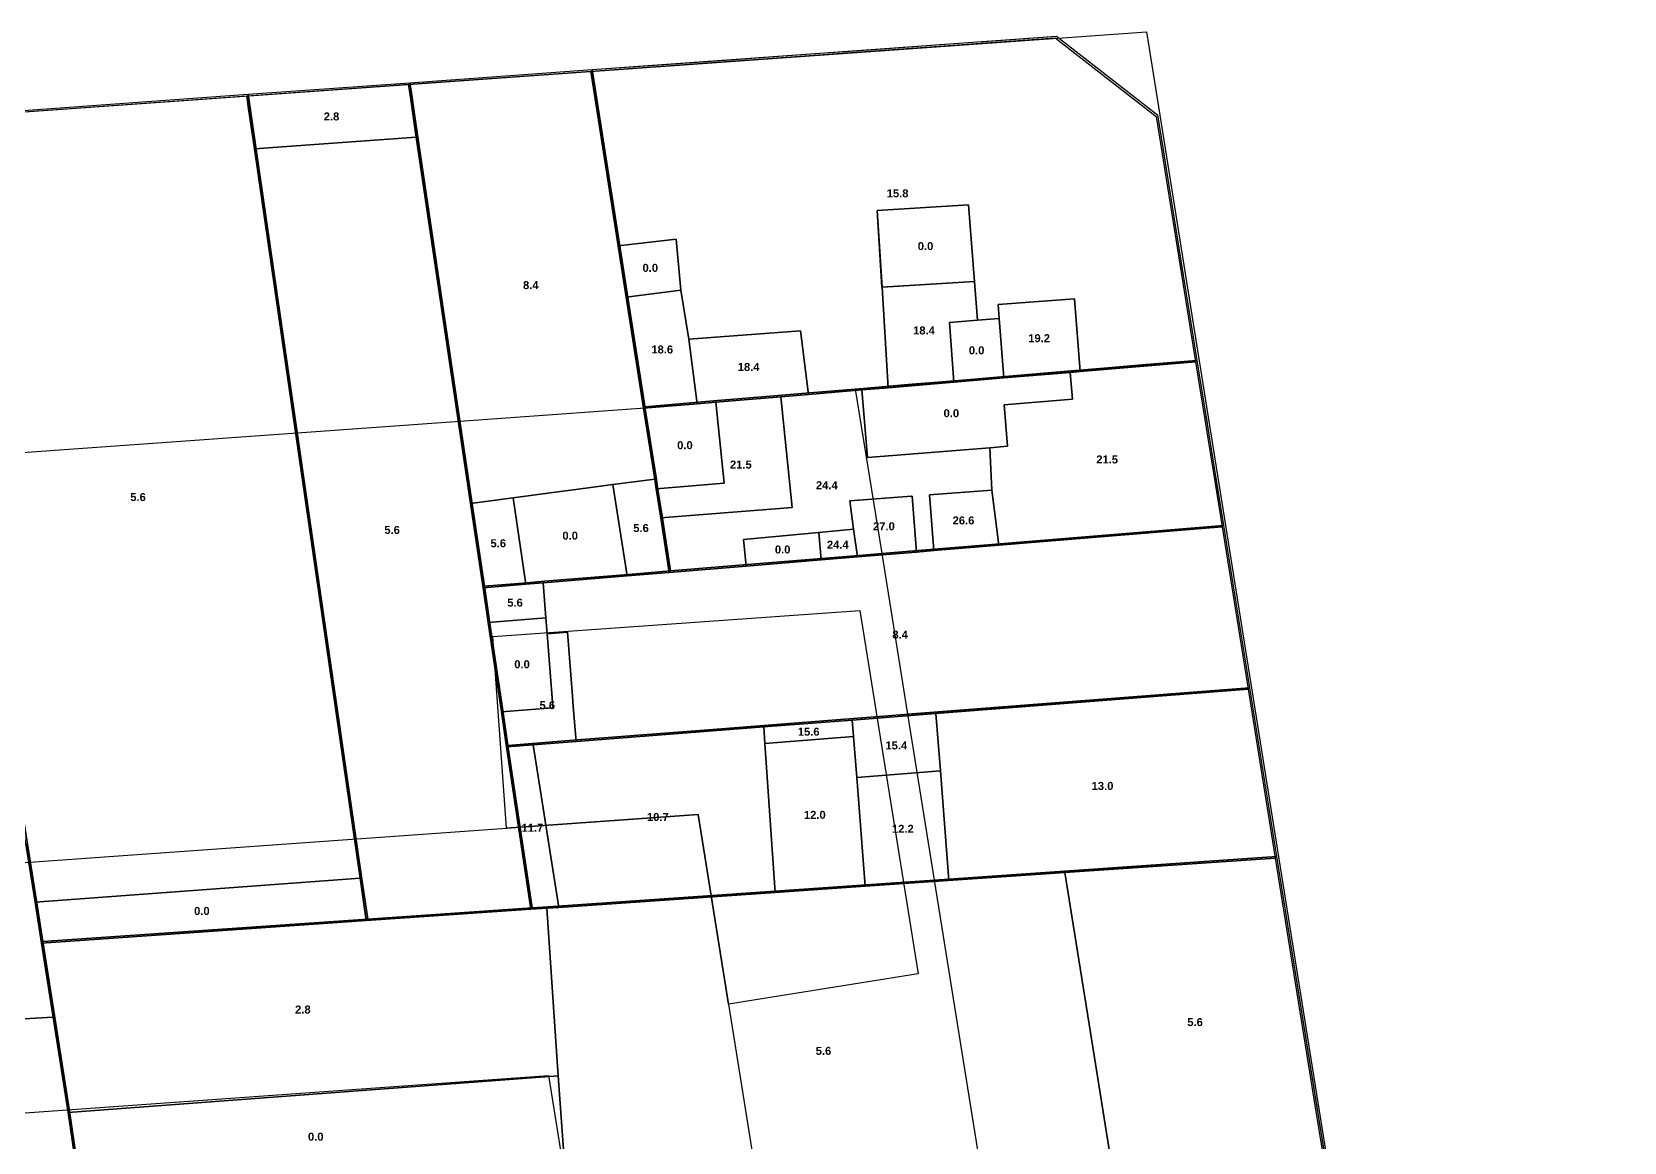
# Model space of a CAD drawing. Header units: metres. Extents: x 6371636 to 6371761, y 6170192 to 6170338.
# Drawn here: x 6371686 to 6371760.6, y 6170285.8 to 6170337.8 of the extents above; entities that cross this region are included whole.
import ezdxf
from ezdxf.enums import TextEntityAlignment as Align

# ---------------------------------------------------------------- set-up
doc = ezdxf.new("R2010")
doc.units = ezdxf.units.M
doc.header["$MEASUREMENT"] = 0
for name, color, linetype, true_color in [('banda_minima', 7, 'Continuous', 0xe41a1c), ('lfi', 7, 'Continuous', 0x3579b1), ('lib', 7, 'Continuous', 0xffd306), ('manzanas', 7, 'Continuous', 0x404040), ('parcelas', 7, 'Continuous', 0x606060), ('tejido', 9, 'Continuous', 0x808080), ('Tronera SI', 7, 'Continuous', 0x3579b1)]:
    doc.layers.add(name, color=color, linetype=linetype, true_color=true_color)
doc.layers.add('ldf', color=7, linetype='Continuous')
doc.styles.add('ArialBold', font='arialbd.ttf')

msp = doc.modelspace()

# ---------------------------------------------------------------- linework, layer by layer
at = {"layer": 'banda_minima', "color": 242, "true_color": 0xe41a1c}
for points in [[(6371712.2737, 6170336.04737), (6371734.02877, 6170337.60822), (6371738.76361, 6170333.92573), (6371740.61094, 6170322.42197), (6371714.74842, 6170320.25338), (6371712.2737, 6170336.04737)], [(6371712.2737, 6170336.04737), (6371714.7592, 6170320.18459), (6371706.08344, 6170319.56196), (6371703.73196, 6170335.43435), (6371712.2737, 6170336.04737)], [(6371703.73196, 6170335.43435), (6371706.08346, 6170319.56183), (6371698.4562, 6170319.01525), (6371696.1545, 6170334.89134), (6371703.73196, 6170335.43435)], [(6371696.1545, 6170334.89134), (6371698.45617, 6170319.01542), (6371682.94934, 6170317.90184), (6371680.44602, 6170333.76327), (6371696.1545, 6170334.89134)], [(6371724.62118, 6170321.08164), (6371740.61094, 6170322.42197), (6371741.85342, 6170314.6896), (6371725.85918, 6170313.37429), (6371724.62118, 6170321.08164)], [(6371725.85955, 6170313.37432), (6371741.85342, 6170314.6896), (6371743.07502, 6170307.08597), (6371727.06968, 6170305.84211), (6371725.85955, 6170313.37432)], [(6371744.34508, 6170299.17595), (6371728.31735, 6170298.07232), (6371727.0698, 6170305.84212), (6371743.07502, 6170307.08597), (6371744.34508, 6170299.17595)], [(6371744.34508, 6170299.17595), (6371746.69811, 6170284.53056), (6371730.69382, 6170283.28001), (6371728.31721, 6170298.07231), (6371744.34508, 6170299.17595)]]:
    msp.add_lwpolyline(points, close=True, dxfattribs=at)
at = {"layer": 'ldf', "color": 7}
for points in [[(6371715.95433, 6170312.5595), (6371715.55204, 6170315.12345), (6371715.34142, 6170316.47182), (6371715.26875, 6170316.9309), (6371714.74842, 6170320.25338)], [(6371715.95433, 6170312.5595), (6371713.97408, 6170312.39674), (6371710.03957, 6170312.0726), (6371709.23427, 6170312.00691), (6371707.22705, 6170311.84176)], [(6371708.33247, 6170304.38649), (6371708.08966, 6170306.02347), (6371707.46984, 6170310.20578), (6371707.22705, 6170311.84176)], [(6371709.46216, 6170296.77453), (6371708.33247, 6170304.38649)], [(6371709.46216, 6170296.77453), (6371701.75747, 6170296.24467)], [(6371701.75747, 6170296.24467), (6371686.53298, 6170295.19664)]]:
    msp.add_lwpolyline(points, dxfattribs=at)
at = {"layer": 'lfi', "color": 155, "true_color": 0x3579b1}
msp.add_lwpolyline([(6371665.98275, 6170297.4904), (6371717.23954, 6170301.14235), (6371728.42847, 6170231.21922), (6371673.24401, 6170228.02059), (6371665.98275, 6170297.4904)], close=True, dxfattribs=at)
at = {"layer": 'lib', "color": 40, "true_color": 0xffd306}
msp.add_lwpolyline([(6371676.06306, 6170286.48298), (6371710.23426, 6170288.91762), (6371717.69354, 6170242.3022), (6371680.9039, 6170240.16978), (6371676.06306, 6170286.48298)], close=True, dxfattribs=at)
at = {"layer": 'manzanas', "color": 250, "true_color": 0x404040}
msp.add_lwpolyline([(6371635.74181, 6170330.51265), (6371738.25539, 6170337.81657), (6371760.63324, 6170197.97031), (6371650.26433, 6170191.57305), (6371635.74181, 6170330.51265)], close=True, dxfattribs=at)
at = {"layer": 'parcelas', "color": 251, "true_color": 0x606060}
for points in [[(6371712.2737, 6170336.04737), (6371714.97772, 6170336.24162), (6371718.9678, 6170336.52756), (6371720.16392, 6170336.61392), (6371723.15673, 6170336.82837), (6371724.154, 6170336.89985), (6371725.2352, 6170336.97755), (6371727.14681, 6170337.1143), (6371728.14408, 6170337.18578), (6371730.33847, 6170337.34364), (6371730.52332, 6170337.35733), (6371730.63725, 6170337.36498), (6371733.63006, 6170337.57943), (6371734.02877, 6170337.60822), (6371738.76361, 6170333.92573), (6371738.8109, 6170333.63032), (6371739.07256, 6170332.00362), (6371739.23094, 6170331.01561), (6371739.48493, 6170329.4348), (6371739.88085, 6170326.96578), (6371739.92916, 6170326.66939), (6371740.03143, 6170326.03168), (6371740.40426, 6170323.70637), (6371740.45257, 6170323.40998), (6371740.61094, 6170322.42197), (6371738.23809, 6170322.22351), (6371736.44473, 6170322.07247), (6371735.50258, 6170321.99378), (6371734.73327, 6170321.92961), (6371731.6271, 6170321.6685), (6371729.27923, 6170321.47141), (6371727.27604, 6170321.30431), (6371726.21201, 6170321.21486), (6371724.98312, 6170321.11202), (6371722.4764, 6170320.90161), (6371721.17758, 6170320.79275), (6371718.72881, 6170320.58719), (6371718.14034, 6170320.53764), (6371717.26114, 6170320.46387), (6371714.74842, 6170320.25338), (6371713.93165, 6170325.46314), (6371713.55681, 6170327.85845), (6371713.14006, 6170330.52223), (6371712.89097, 6170332.1101), (6371712.2737, 6170336.04737)], [(6371703.73196, 6170335.43435), (6371712.2737, 6170336.04737), (6371712.89097, 6170332.1101), (6371713.14006, 6170330.52223), (6371713.55681, 6170327.85845), (6371713.93165, 6170325.46314), (6371714.74842, 6170320.25338), (6371715.26875, 6170316.9309), (6371715.34142, 6170316.47182), (6371715.55204, 6170315.12345), (6371715.95433, 6170312.5595), (6371713.97408, 6170312.39674), (6371710.03957, 6170312.0726), (6371709.23427, 6170312.00691), (6371707.22705, 6170311.84176), (6371706.64155, 6170315.79549), (6371704.09903, 6170332.95391), (6371703.80517, 6170334.93826), (6371703.73196, 6170335.43435)], [(6371696.1545, 6170334.89134), (6371703.73196, 6170335.43435), (6371703.80517, 6170334.93826), (6371704.09903, 6170332.95391), (6371706.64155, 6170315.79549), (6371707.22705, 6170311.84176), (6371707.46984, 6170310.20578), (6371708.08966, 6170306.02347), (6371708.33247, 6170304.38649), (6371709.46216, 6170296.77453), (6371701.75747, 6170296.24467), (6371701.46854, 6170298.23409), (6371696.51459, 6170332.40979), (6371696.22671, 6170334.39523), (6371696.1545, 6170334.89134)], [(6371680.44602, 6170333.76327), (6371696.1545, 6170334.89134), (6371696.22671, 6170334.39523), (6371696.51459, 6170332.40979), (6371701.46854, 6170298.23409), (6371701.75747, 6170296.24467), (6371686.53298, 6170295.19664), (6371686.23226, 6170297.10287), (6371685.23979, 6170303.39142), (6371684.45992, 6170308.33263), (6371683.56659, 6170313.99242), (6371682.78675, 6170318.93164), (6371682.63473, 6170319.89573), (6371680.44602, 6170333.76327)], [(6371714.74842, 6170320.25338), (6371717.26114, 6170320.46387), (6371718.14034, 6170320.53764), (6371718.72881, 6170320.58719), (6371721.17758, 6170320.79275), (6371722.4764, 6170320.90161), (6371724.98312, 6170321.11202), (6371726.21201, 6170321.21486), (6371727.27604, 6170321.30431), (6371729.27923, 6170321.47141), (6371731.6271, 6170321.6685), (6371734.73327, 6170321.92961), (6371735.50258, 6170321.99378), (6371736.44473, 6170322.07247), (6371738.23809, 6170322.22351), (6371740.61094, 6170322.42197), (6371740.69011, 6170321.92897), (6371741.08701, 6170319.46096), (6371741.26624, 6170318.34522), (6371741.61486, 6170316.1716), (6371741.85342, 6170314.6896), (6371731.38868, 6170313.82863), (6371727.54407, 6170313.5128), (6371724.76653, 6170313.28447), (6371719.55214, 6170312.85574), (6371715.95433, 6170312.5595), (6371715.55204, 6170315.12345), (6371715.34142, 6170316.47182), (6371715.26875, 6170316.9309), (6371714.74842, 6170320.25338)], [(6371707.22705, 6170311.84176), (6371709.23427, 6170312.00691), (6371710.03957, 6170312.0726), (6371713.97408, 6170312.39674), (6371715.95433, 6170312.5595), (6371719.55214, 6170312.85574), (6371724.76653, 6170313.28447), (6371727.54407, 6170313.5128), (6371731.38868, 6170313.82863), (6371741.85342, 6170314.6896), (6371743.07502, 6170307.08597), (6371725.11473, 6170305.69018), (6371718.13344, 6170305.14781), (6371711.5858, 6170304.63973), (6371708.33247, 6170304.38649), (6371708.08966, 6170306.02347), (6371707.46984, 6170310.20578), (6371707.22705, 6170311.84176)], [(6371743.07502, 6170307.08597), (6371744.34508, 6170299.17595), (6371734.48589, 6170298.49682), (6371726.03273, 6170297.9151), (6371719.04454, 6170297.43464), (6371710.22164, 6170296.82655), (6371709.46216, 6170296.77453), (6371708.33247, 6170304.38649), (6371711.5858, 6170304.63973), (6371718.13344, 6170305.14781), (6371725.11473, 6170305.69018), (6371743.07502, 6170307.08597)]]:
    msp.add_lwpolyline(points, close=True, dxfattribs=at)
for points in [[(6371685.23979, 6170303.39142), (6371686.23226, 6170297.10287), (6371686.53298, 6170295.19664), (6371687.17512, 6170291.1307), (6371687.78753, 6170287.25238), (6371688.37958, 6170283.19172)], [(6371688.37958, 6170283.19172), (6371687.78753, 6170287.25238), (6371687.17512, 6170291.1307), (6371686.53298, 6170295.19664), (6371701.75747, 6170296.24467), (6371709.46216, 6170296.77453), (6371710.22164, 6170296.82655), (6371719.04454, 6170297.43464), (6371726.03273, 6170297.9151), (6371734.48589, 6170298.49682), (6371744.34508, 6170299.17595), (6371744.34508, 6170299.17595), (6371746.22201, 6170287.49357), (6371746.69811, 6170284.53056)]]:
    msp.add_lwpolyline(points, dxfattribs=at)
at = {"layer": 'tejido', "color": 8, "true_color": 0x808080}
for points in [[(6371735.13796, 6170321.89897), (6371734.88295, 6170325.31295), (6371731.30632, 6170325.04557), (6371731.35545, 6170324.38971), (6371730.33637, 6170324.30789), (6371730.33197, 6170324.30764), (6371730.18981, 6170326.12035), (6371729.90778, 6170329.71734), (6371725.63544, 6170329.44536), (6371725.85765, 6170325.84744), (6371726.14893, 6170321.1452), (6371724.92, 6170321.04239), (6371722.41331, 6170320.83198), (6371722.04096, 6170323.81151), (6371716.81198, 6170323.42559), (6371716.43672, 6170325.71284), (6371716.21708, 6170328.09839), (6371713.49367, 6170327.7888), (6371712.21057, 6170335.97773), (6371733.96563, 6170337.53858), (6371738.70052, 6170333.85609), (6371740.54785, 6170322.35236), (6371735.13796, 6170321.89897)], [(6371704.03585, 6170332.88422), (6371696.4514, 6170332.3401), (6371696.16353, 6170334.32554), (6371696.09132, 6170334.82164), (6371703.66878, 6170335.36466), (6371703.74199, 6170334.86857), (6371704.03585, 6170332.88422)], [(6371713.49367, 6170327.7888), (6371713.86854, 6170325.39353), (6371714.68528, 6170320.18374), (6371715.20565, 6170316.86128), (6371713.2428, 6170316.6027), (6371711.74416, 6170316.40495), (6371710.20665, 6170316.20261), (6371708.57126, 6170315.9878), (6371706.57847, 6170315.72585), (6371704.03592, 6170332.88428), (6371703.74205, 6170334.8686), (6371703.66885, 6170335.3647), (6371712.21057, 6170335.97773), (6371713.49367, 6170327.7888)], [(6371696.45151, 6170332.34014), (6371701.40543, 6170298.16444), (6371686.16916, 6170297.03324), (6371685.73647, 6170299.77403), (6371685.0998, 6170303.80742), (6371680.38293, 6170333.69362), (6371696.09138, 6170334.82171), (6371696.1636, 6170334.32559), (6371696.45151, 6170332.34014)], [(6371706.57837, 6170315.72579), (6371707.16387, 6170311.77207), (6371707.40666, 6170310.13608), (6371708.02648, 6170305.95378), (6371708.26929, 6170304.3168), (6371709.39898, 6170296.70483), (6371701.69429, 6170296.17498), (6371701.40536, 6170298.1644), (6371696.4514, 6170332.3401), (6371704.03585, 6170332.88422), (6371706.57837, 6170315.72579)], [(6371725.85746, 6170325.84805), (6371725.6352, 6170329.44536), (6371729.9076, 6170329.71734), (6371730.18981, 6170326.12035), (6371725.85746, 6170325.84805)], [(6371716.43651, 6170325.71279), (6371713.86835, 6170325.39346), (6371713.49351, 6170327.78877), (6371716.21686, 6170328.09834), (6371716.43651, 6170325.71279)], [(6371716.81178, 6170323.42553), (6371717.19784, 6170320.39419), (6371714.68512, 6170320.1837), (6371713.86835, 6170325.39346), (6371716.43651, 6170325.71279), (6371716.81178, 6170323.42553)], [(6371726.14893, 6170321.1452), (6371725.85764, 6170325.84805), (6371730.19005, 6170326.12035), (6371730.33216, 6170324.30765), (6371729.02749, 6170324.20289), (6371729.2161, 6170321.40178), (6371726.14893, 6170321.1452)], [(6371735.13796, 6170321.89897), (6371734.67018, 6170321.85995), (6371731.564, 6170321.59884), (6371731.35545, 6170324.38971), (6371731.30632, 6170325.04557), (6371734.88295, 6170325.31295), (6371735.13796, 6170321.89897)], [(6371731.5638, 6170321.59882), (6371729.21594, 6170321.40172), (6371729.02727, 6170324.20285), (6371730.33615, 6170324.30786), (6371731.35528, 6170324.38966), (6371731.5638, 6170321.59882)], [(6371718.07723, 6170320.46798), (6371717.19802, 6170320.39424), (6371716.81198, 6170323.42559), (6371722.04096, 6170323.81151), (6371722.41331, 6170320.83198), (6371721.1145, 6170320.72309), (6371718.07723, 6170320.46798)], [(6371741.79033, 6170314.61994), (6371731.32559, 6170313.75899), (6371731.00701, 6170316.34415), (6371730.91313, 6170318.33443), (6371731.74238, 6170318.40049), (6371731.58415, 6170320.34875), (6371734.79137, 6170320.60534), (6371734.67018, 6170321.85995), (6371735.13796, 6170321.89897), (6371740.54785, 6170322.35236), (6371741.79033, 6170314.61994)], [(6371725.17803, 6170317.87518), (6371724.92, 6170321.04239), (6371726.14893, 6170321.14544), (6371729.2161, 6170321.40178), (6371731.564, 6170321.59908), (6371734.67018, 6170321.8602), (6371734.79137, 6170320.60534), (6371731.58414, 6170320.34899), (6371731.74238, 6170318.40049), (6371730.91313, 6170318.33443), (6371725.17803, 6170317.87518)], [(6371715.27824, 6170316.40212), (6371715.20557, 6170316.86121), (6371714.68524, 6170320.18369), (6371717.19796, 6170320.39418), (6371718.07716, 6170320.46795), (6371718.46338, 6170316.66738), (6371715.27824, 6170316.40212)], [(6371715.48914, 6170315.05404), (6371715.27849, 6170316.40236), (6371718.46367, 6170316.66767), (6371718.07741, 6170320.46823), (6371721.11468, 6170320.72334), (6371721.65296, 6170315.52611), (6371715.48914, 6170315.05404)], [(6371724.92, 6170321.04239), (6371725.17803, 6170317.87518), (6371730.91313, 6170318.33443), (6371731.00701, 6170316.3444), (6371728.0787, 6170316.12427), (6371728.29342, 6170313.50994), (6371727.48096, 6170313.44339), (6371727.26573, 6170316.06327), (6371727.24494, 6170316.06156), (6371724.34821, 6170315.84452), (6371724.52793, 6170314.51511), (6371722.90002, 6170314.36182), (6371719.37194, 6170314.02981), (6371719.48901, 6170312.78613), (6371715.89124, 6170312.48987), (6371715.4889, 6170315.05404), (6371721.65295, 6170315.52629), (6371721.1145, 6170320.72333), (6371722.41331, 6170320.83198), (6371724.92, 6170321.04239)], [(6371715.27824, 6170316.40212), (6371715.48886, 6170315.05376), (6371715.89115, 6170312.4898), (6371713.9109, 6170312.32705), (6371713.24271, 6170316.60268), (6371715.20557, 6170316.86121), (6371715.27824, 6170316.40212)], [(6371709.17109, 6170311.93722), (6371707.16387, 6170311.77207), (6371706.57837, 6170315.72579), (6371708.57119, 6170315.98776), (6371709.17109, 6170311.93722)], [(6371713.9109, 6170312.32705), (6371709.97639, 6170312.00291), (6371709.17109, 6170311.93722), (6371708.57119, 6170315.98776), (6371710.20658, 6170316.20254), (6371711.74412, 6170316.40489), (6371713.24271, 6170316.60268), (6371713.9109, 6170312.32705)], [(6371727.48097, 6170313.44315), (6371724.70339, 6170313.21482), (6371724.52793, 6170314.51511), (6371724.34821, 6170315.84452), (6371727.24494, 6170316.06156), (6371727.26549, 6170316.06302), (6371727.48097, 6170313.44315)], [(6371728.29327, 6170313.50985), (6371728.07851, 6170316.12412), (6371731.00692, 6170316.34412), (6371731.3255, 6170313.75894), (6371728.29327, 6170313.50985)], [(6371743.01189, 6170307.01635), (6371728.38288, 6170305.87949), (6371724.46648, 6170305.57507), (6371720.32027, 6170305.25284), (6371711.52266, 6170304.5701), (6371711.39379, 6170306.21473), (6371711.35698, 6170306.68633), (6371711.12138, 6170309.68786), (6371710.16423, 6170309.60792), (6371710.10536, 6170310.35834), (6371709.97644, 6170312.00297), (6371713.91094, 6170312.32708), (6371715.89124, 6170312.48987), (6371719.48901, 6170312.78613), (6371723.00592, 6170313.07537), (6371724.70339, 6170313.21482), (6371727.48097, 6170313.44315), (6371728.29342, 6170313.50994), (6371731.32559, 6170313.75899), (6371741.79033, 6170314.61994), (6371743.01189, 6170307.01635)], [(6371723.00592, 6170313.07537), (6371722.90002, 6170314.36182), (6371724.52793, 6170314.51511), (6371724.70339, 6170313.21482), (6371723.00592, 6170313.07537)], [(6371723.00592, 6170313.07537), (6371719.48901, 6170312.78613), (6371719.37194, 6170314.02981), (6371722.90002, 6170314.36182), (6371723.00592, 6170313.07537)], [(6371710.10527, 6170310.35827), (6371707.40666, 6170310.13608), (6371707.16387, 6170311.77207), (6371709.17109, 6170311.93722), (6371709.97639, 6170312.00291), (6371710.10527, 6170310.35827)], [(6371710.16416, 6170309.60789), (6371710.39962, 6170306.61539), (6371710.43651, 6170306.14078), (6371708.02648, 6170305.95378), (6371707.40666, 6170310.13608), (6371710.10527, 6170310.35827), (6371710.16416, 6170309.60789)], [(6371711.52266, 6170304.5701), (6371709.50954, 6170304.41324), (6371708.26934, 6170304.31686), (6371708.02654, 6170305.95386), (6371710.43656, 6170306.14084), (6371710.3997, 6170306.61542), (6371710.16423, 6170309.60792), (6371711.12138, 6170309.68786), (6371711.35698, 6170306.68633), (6371711.39379, 6170306.21473), (6371711.52266, 6170304.5701)], [(6371728.99091, 6170298.05332), (6371728.59173, 6170303.19029), (6371728.38288, 6170305.87949), (6371743.01189, 6170307.01635), (6371744.28198, 6170299.10631), (6371734.42277, 6170298.42716), (6371728.99091, 6170298.05332)], [(6371724.52637, 6170304.80304), (6371720.37335, 6170304.48038), (6371720.32024, 6170305.25278), (6371724.46639, 6170305.57502), (6371724.52637, 6170304.80304)], [(6371724.67532, 6170302.88623), (6371724.52651, 6170304.80306), (6371724.46648, 6170305.57507), (6371728.38288, 6170305.87949), (6371728.59173, 6170303.19029), (6371724.67532, 6170302.88623)], [(6371710.70898, 6170296.79468), (6371709.50954, 6170304.41324), (6371711.52266, 6170304.5701), (6371720.32027, 6170305.25284), (6371720.3733, 6170304.48036), (6371720.85394, 6170297.4936), (6371710.70898, 6170296.79468)], [(6371720.3733, 6170304.48036), (6371724.52651, 6170304.80306), (6371724.67532, 6170302.88623), (6371725.07186, 6170297.78384), (6371720.85376, 6170297.4936), (6371720.3733, 6170304.48036)], [(6371710.70892, 6170296.79467), (6371710.15839, 6170296.75673), (6371709.39891, 6170296.7047), (6371708.26922, 6170304.31667), (6371709.50942, 6170304.41321), (6371710.70892, 6170296.79467)], [(6371728.99091, 6170298.05332), (6371725.07186, 6170297.78384), (6371724.67532, 6170302.88623), (6371728.59173, 6170303.19029), (6371728.99091, 6170298.05332)], [(6371746.63503, 6170284.46093), (6371736.79012, 6170283.692), (6371735.56517, 6170291.31855), (6371735.01659, 6170294.72968), (6371734.42277, 6170298.42716), (6371744.28198, 6170299.10631), (6371746.15889, 6170287.42393), (6371746.63503, 6170284.46093)], [(6371701.69429, 6170296.17498), (6371686.4698, 6170295.12695), (6371686.16907, 6170297.03318), (6371701.40536, 6170298.1644), (6371701.69429, 6170296.17498)], [(6371736.79012, 6170283.692), (6371734.32932, 6170283.50001), (6371730.9629, 6170283.23653), (6371720.06954, 6170282.38578), (6371712.27733, 6170281.77703), (6371711.31843, 6170281.68308), (6371711.19553, 6170282.22645), (6371710.96193, 6170285.01793), (6371710.67856, 6170288.90106), (6371710.15851, 6170296.7569), (6371710.70898, 6170296.79468), (6371720.85376, 6170297.4936), (6371725.07186, 6170297.78384), (6371734.42277, 6170298.42716), (6371735.01659, 6170294.72968), (6371735.56517, 6170291.31855), (6371736.79012, 6170283.692)], [(6371710.67856, 6170288.90106), (6371687.72443, 6170287.18276), (6371687.0186, 6170291.65291), (6371686.4699, 6170295.12698), (6371701.69437, 6170296.17504), (6371709.39902, 6170296.70486), (6371710.15851, 6170296.7569), (6371710.67856, 6170288.90106)], [(6371676.64384, 6170278.83554), (6371675.55787, 6170286.46515), (6371682.3759, 6170287.65536), (6371681.80919, 6170291.34829), (6371687.0186, 6170291.65291), (6371687.72424, 6170287.18276), (6371688.31625, 6170283.1221), (6371688.72083, 6170280.34507), (6371676.64384, 6170278.83554)], [(6371710.96189, 6170285.01789), (6371688.3164, 6170283.12202), (6371687.72435, 6170287.18269), (6371710.67851, 6170288.90098), (6371710.96189, 6170285.01789)]]:
    msp.add_lwpolyline(points, close=True, dxfattribs=at)
msp.add_lwpolyline([(6371685.73647, 6170299.77403), (6371686.16898, 6170297.03324), (6371686.46965, 6170295.12698), (6371687.0186, 6170291.65291), (6371681.80919, 6170291.34829)], dxfattribs=at)
at = {"layer": 'Tronera SI', "color": 155, "true_color": 0x3579b1}
msp.add_lwpolyline([(6371717.23954, 6170301.14235), (6371708.2623, 6170300.50274), (6371707.62268, 6170309.47998), (6371724.82376, 6170310.70553), (6371727.54855, 6170293.67748), (6371718.66161, 6170292.25541), (6371717.23954, 6170301.14235)], close=True, dxfattribs=at)

# ---------------------------------------------------------------- texts
at = {"layer": 'tejido', "color": 8, "style": 'ArialBold'}
for s, p in [('2.8', (6371700.06172, 6170333.85244)), ('15.8', (6371726.58825, 6170330.24982)), ('0.0', (6371727.89815, 6170327.77864)), ('0.0', (6371714.99982, 6170326.75946)), ('8.4', (6371709.40178, 6170325.94979)), ('18.4', (6371727.82453, 6170323.82689)), ('19.2', (6371733.21996, 6170323.46394)), ('18.6', (6371715.56096, 6170322.93593)), ('0.0', (6371730.29012, 6170322.89617)), ('18.4', (6371719.60842, 6170322.11558)), ('0.0', (6371729.10646, 6170319.94866)), ('0.0', (6371716.6234, 6170318.45009)), ('21.5', (6371719.24252, 6170317.54237)), ('21.5', (6371736.40741, 6170317.78337)), ('24.4', (6371723.27187, 6170316.5752)), ('5.6', (6371690.99702, 6170316.02032)), ('5.6', (6371702.90174, 6170314.48003)), ('0.0', (6371711.24589, 6170314.21321)), ('5.6', (6371714.56631, 6170314.57025)), ('27.0', (6371725.94655, 6170314.65182)), ('26.6', (6371729.67486, 6170314.9264)), ('5.6', (6371707.87516, 6170313.85613)), ('0.0', (6371721.20131, 6170313.56458)), ('24.4', (6371723.78691, 6170313.7876)), ('5.6', (6371708.66232, 6170311.07307)), ('8.4', (6371726.70763, 6170309.5757)), ('0.0', (6371708.98991, 6170308.18695)), ('5.6', (6371710.17244, 6170306.27039)), ('15.6', (6371722.42165, 6170305.0277)), ('15.4', (6371726.52917, 6170304.38277)), ('13.0', (6371736.19106, 6170302.48701)), ('10.7', (6371715.35378, 6170301.03081)), ('12.0', (6371722.70881, 6170301.13167)), ('11.7', (6371709.47696, 6170300.52343)), ('12.2', (6371726.83466, 6170300.47859)), ('0.0', (6371693.98768, 6170296.62893)), ('2.8', (6371698.72121, 6170292.0099)), ('5.6', (6371740.52747, 6170291.42126)), ('5.6', (6371723.11562, 6170290.07381)), ('0.0', (6371699.32401, 6170286.05246))]:
    msp.add_text(s, height=0.375, dxfattribs=at).set_placement(p, align=Align.MIDDLE_CENTER)

doc.saveas('drawing.dxf')
